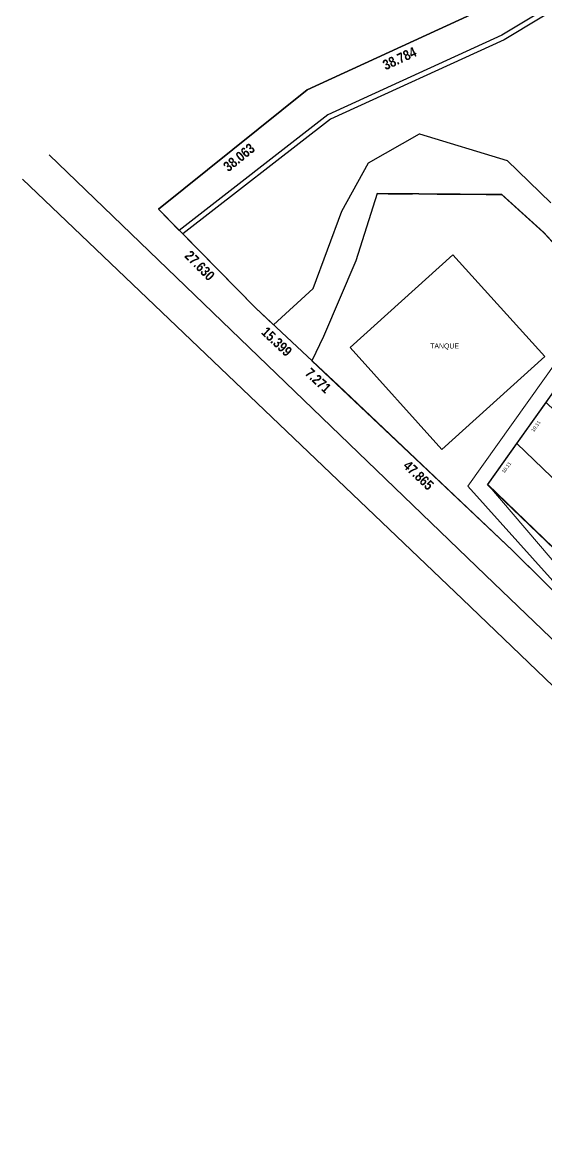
# Model space of a CAD drawing. Header units: metres. Extents: x 859577 to 860336, y 1645916 to 1646650.
# Drawn here: x 859577.4 to 859681.8, y 1646049.7 to 1646275.2 of the extents above; entities that cross this region are included whole.
import ezdxf
from ezdxf.enums import TextEntityAlignment as Align

# ---------------------------------------------------------------- set-up
doc = ezdxf.new("R2010")
doc.units = ezdxf.units.M
for name, color, linetype in [('_LINDERO', 6, 'Continuous'), ('_SENDERO', 5, 'Continuous'), ('A-CALZADA', 252, 'Continuous'), ('A-SENDEROS', 97, 'Continuous'), ('A-ZONA VERDE', 103, 'Continuous'), ('C-PROP-LINE', 230, 'Continuous'), ('C-PROP-LINE-TEXT', 7, 'Continuous'), ('CVL_CUADCON_TIT', 7, 'Continuous')]:
    doc.layers.add(name, color=color, linetype=linetype)
doc.layers.add('A-VIA', color=30, linetype='Continuous', lineweight=30)
doc.layers.add('Letras', color=4, linetype='Continuous', lineweight=20)
doc.styles.add('MIGUEL', font='arial.ttf')
doc.styles.add('Narrow-Negrita', font='ARIALNB.TTF')
doc.styles.get("Standard").update_dxf_attribs({"font": 'arial.ttf'})

msp = doc.modelspace()

# ---------------------------------------------------------------- linework, layer by layer
msp.add_lwpolyline([(859663.29045, 1646228.91847), (859681.63575, 1646208.6021), (859661.11443, 1646190.07173), (859642.76913, 1646210.38809)], close=True)
at = {"layer": '_LINDERO', "color": 7, "flags": 128}
msp.add_lwpolyline([(859894.378, 1646431.79), (859853.92, 1646403.366), (859810.649, 1646346.147), (859772.809, 1646343.711), (859746.986, 1646332.143), (859710.471, 1646303.363), (859669.424, 1646277.983), (859634.171, 1646261.814), (859604.476, 1646238.002), (859623.864, 1646218.316), (859640.419, 1646202.828), (859675.203, 1646169.948), (859730.357, 1646115.331), (859794.206, 1646054.11), (859867.95, 1645985.069), (859894.074, 1645960.856)], dxfattribs=at)
at = {"layer": 'A-CALZADA'}
msp.add_lwpolyline([(859708.24764, 1646293.87137), (859673.06761, 1646272.6964), (859638.32856, 1646256.86296), (859608.62109, 1646233.7932), (859604.476, 1646238.002), (859634.171, 1646261.814), (859669.424, 1646277.983)], dxfattribs=at)
at = {"layer": 'A-CALZADA', "color": 251, "true_color": 0x636466, "flags": 128}
msp.add_lwpolyline([(859708.24764, 1646293.87137), (859673.06761, 1646272.6964), (859638.32856, 1646256.86296), (859608.62109, 1646233.7932), (859604.476, 1646238.002), (859634.171, 1646261.814), (859669.424, 1646277.983)], dxfattribs=at)
at = {"layer": 'A-SENDEROS', "lineweight": 9, "elevation": 40.962, "flags": 128}
for points in [[(859687.21359, 1646212.10089), (859666.30816, 1646182.73862), (859699.18121, 1646146.20325)], [(859700.63383, 1646147.57947), (859670.25159, 1646183.10482), (859689.49583, 1646210.1339)]]:
    msp.add_lwpolyline(points, dxfattribs=at)
at = {"layer": 'A-VIA'}
for points in [[(859807.54431, 1646338.48876), (859771.67867, 1646335.53436), (859752.05661, 1646326.74421), (859708.81488, 1646293.04562), (859673.53435, 1646271.81016), (859638.84961, 1646256.00148), (859609.32765, 1646233.07577)], [(859708.24764, 1646293.87137), (859673.06761, 1646272.6964), (859638.32856, 1646256.86296), (859608.62109, 1646233.7932), (859604.476, 1646238.002), (859634.171, 1646261.814), (859669.424, 1646277.983)]]:
    msp.add_lwpolyline(points, dxfattribs=at)
at = {"layer": 'A-VIA', "color": 4, "flags": 128}
for points in [[(859582.68534, 1646248.85456), (859669.82028, 1646164.99486), (859726.53152, 1646110.70467), (859790.60531, 1646050.21226), (859890.30473, 1645956.61756), (859926.12328, 1645921.41102)], [(859920.58522, 1645916.44141), (859786.4319, 1646045.19558), (859711.41213, 1646115.91761), (859665.19528, 1646160.22462), (859577.3564, 1646243.9736)]]:
    msp.add_lwpolyline(points, dxfattribs=at)
at = {"layer": 'A-ZONA VERDE', "flags": 128}
for points in [[(859708.81488, 1646293.04562), (859673.53435, 1646271.81016), (859638.84961, 1646256.00148), (859609.32765, 1646233.07577), (859623.864, 1646218.316), (859627.47067, 1646214.94178), (859635.386, 1646222.192), (859641.135, 1646237.604), (859646.42, 1646247.274), (859656.622, 1646253.076), (859674.119, 1646247.693), (859682.825, 1646239.311)], [(859691.20615, 1646222.75355), (859681.48415, 1646233.35555), (859673.10115, 1646240.94055), (859648.18315, 1646241.10955), (859643.88815, 1646227.69155), (859637.46515, 1646212.61355), (859635.11922, 1646207.7862), (859675.203, 1646169.948), (859699.22655, 1646146.15835)], [(859670.18218, 1646183.00734), (859689.49583, 1646210.1339), (859711.39054, 1646186.96133)], [(859703.72449, 1646150.84929), (859670.24633, 1646183.10989), (859689.49583, 1646210.1339)]]:
    msp.add_lwpolyline(points, dxfattribs=at)
at = {"layer": 'A-ZONA VERDE', "color": 5, "const_width": 0.1}
msp.add_lwpolyline([(859691.142, 1646222.651), (859681.42, 1646233.253), (859673.037, 1646240.838), (859648.119, 1646241.007), (859643.824, 1646227.589), (859637.401, 1646212.511), (859635.11922, 1646207.7862), (859627.47067, 1646214.94178), (859635.386, 1646222.192), (859641.135, 1646237.604), (859646.42, 1646247.274), (859656.622, 1646253.076), (859674.119, 1646247.693), (859682.825, 1646239.311)], dxfattribs=at)
at = {"layer": 'C-PROP-LINE', "color": 2, "lineweight": 30}
for points in [[(859717.5564, 1646165.29499), (859717.56559, 1646165.28618), (859710.64504, 1646158.06774), (859676.04417, 1646191.24066), (859681.90615, 1646199.47399)], [(859717.5564, 1646165.29499), (859717.56559, 1646165.28618), (859710.64504, 1646158.06774), (859676.04417, 1646191.24066), (859681.90615, 1646199.47399)], [(859710.64504, 1646158.06774), (859703.72449, 1646150.84929), (859670.18218, 1646183.00734), (859676.04417, 1646191.24066)], [(859710.64504, 1646158.06774), (859703.72449, 1646150.84929), (859670.18218, 1646183.00734), (859676.04417, 1646191.24066)]]:
    msp.add_lwpolyline(points, close=True, dxfattribs=at)
at = {"layer": 'CVL_CUADCON_TIT', "color": 7, "lineweight": 9, "true_color": 0xffffff, "elevation": 40.962, "flags": 128}
for points in [[(859687.21359, 1646212.10089), (859666.30816, 1646182.73862), (859699.18121, 1646146.20325)], [(859700.63383, 1646147.57947), (859670.25159, 1646183.10482), (859689.49583, 1646210.1339)]]:
    msp.add_lwpolyline(points, dxfattribs=at)

# ---------------------------------------------------------------- texts
at = {"layer": '_SENDERO', "color": 7, "style": 'Narrow-Negrita'}
for s, rotation, p in [('38.784', 24.638841, (859652.63129, 1646268.08059)), ('38.784', 24.638841, (859652.63129, 1646268.08059)), ('38.063', 38.7256322, (859620.57468, 1646248.3477)), ('38.063', 38.7256322, (859620.57468, 1646248.3477)), ('27.630', 314.5630391, (859612.74504, 1646226.75561)), ('27.630', 314.5630391, (859612.74504, 1646226.75561)), ('15.399', 316.9071877, (859628.12033, 1646211.5952)), ('15.399', 316.9071877, (859628.12033, 1646211.5952)), ('7.271', 316.9071877, (859636.39783, 1646203.8512)), ('7.271', 316.9071877, (859636.39783, 1646203.8512)), ('47.865', 316.6118229, (859656.43712, 1646184.93457)), ('47.865', 316.6118229, (859656.43712, 1646184.93457))]:
    msp.add_text(s, height=2, rotation=rotation, dxfattribs=at).set_placement(p, align=Align.MIDDLE)
at = {"layer": 'C-PROP-LINE-TEXT', "color": 252, "linetype": 'Continuous', "lineweight": 0, "true_color": 0x939598, "char_height": 0.7, "attachment_point": 2, "rotation": 54.5497829}
for insert in [(859679.58613, 1646194.92233), (859673.72414, 1646186.689)]:
    msp.add_mtext('10.11', dxfattribs=dict(at, insert=insert))
at = {"layer": 'Letras', "insert": (859664.51207, 1646211.22633), "char_height": 1, "width": 14.6496391, "attachment_point": 3, "rotation": 359.9635463, "style": 'MIGUEL'}
msp.add_mtext('{\\fGill Sans MT|b0|i0|c0|p34;\\C240;\\c2367469;TANQUE}', dxfattribs=at)

doc.saveas('drawing.dxf')
